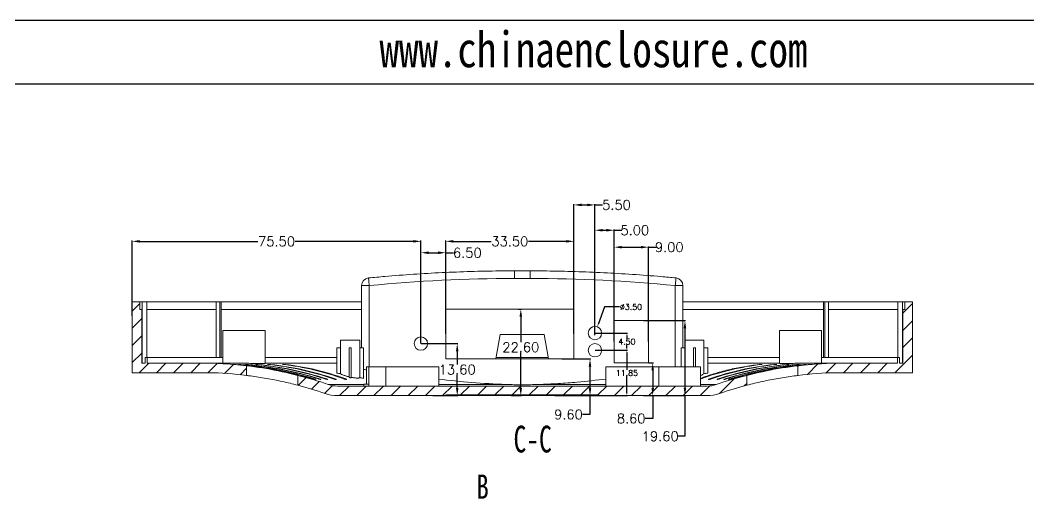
# Model space of a CAD drawing. Header units: inches. Extents: x -602 to 2189, y 557 to 1254.
# Drawn here: x -387 to -123.3, y 1128.9 to 1253.9 of the extents above; entities that cross this region are included whole.
import ezdxf

# ---------------------------------------------------------------- set-up
doc = ezdxf.new("R2010")
doc.units = ezdxf.units.IN
doc.layers.add('文字', color=81, linetype='Continuous')
doc.styles.add('SLDTEXTSTYLE0', font='TXT', dxfattribs={"width": 0.75})
doc.styles.add('SLDTEXTSTYLE3', font='TXT', dxfattribs={"width": 0.7})
doc.styles.get("Standard").update_dxf_attribs({"font": 'txt', "bigfont": 'gbcbig.shx'})
doc.styles.add('宋体', font='', dxfattribs={"width": 0.8, "height": 3.5})
doc.styles.get('宋体').set_extended_font_data('SimSun')
doc.dimstyles.new('2', dxfattribs={"dimtxt": 1.5, "dimasz": 0.6, "dimexe": 0.18, "dimexo": 0.0625, "dimgap": 0.09, "dimtad": 0, "dimtih": 1, "dimtoh": 1, "dimzin": 0, "dimdsep": 46, "dimtxsty": 'Standard', "dimcen": 0, "dimadec": 0, "dimazin": 2, "dimtfac": 1, "dimtofl": 0, "dimtmove": 0, "dimatfit": 3, "dimfxl": 1, "dimtolj": 1, "dimtzin": 0, "dimarcsym": 0})
doc.dimstyles.new('2.5', dxfattribs={"dimtxt": 2.5, "dimasz": 2, "dimexe": 0.18, "dimexo": 0.0625, "dimgap": 0.09, "dimtad": 0, "dimtih": 1, "dimtoh": 1, "dimzin": 0, "dimdsep": 46, "dimtxsty": 'Standard', "dimcen": 2, "dimadec": 0, "dimazin": 0, "dimtfac": 1, "dimtofl": 0, "dimtmove": 0, "dimatfit": 3, "dimfxl": 1, "dimtolj": 1, "dimtzin": 0, "dimarcsym": 0})

# ---------------------------------------------------------------- blocks, each defined once
blk = doc.blocks.new('*D208')
at = {"color": 0, "lineweight": -2}
for p, q in [((-222.63, 1164.42), (-221.42, 1164.42)), ((-221.6, 1162.42), (-221.6, 1157.83)), ((-223.96, 1155.83), (-221.42, 1155.83)), ((-221.6, 1155.83), (-221.6, 1149.84)), ((-221.6, 1149.84), (-223.6, 1149.84))]:
    blk.add_line(p, q, dxfattribs=at)
at = {"color": 0}
for points in [[(-221.93, 1162.42), (-221.26, 1162.42), (-221.6, 1164.42)], [(-221.93, 1157.83), (-221.26, 1157.83), (-221.6, 1155.83)]]:
    blk.add_solid(points, dxfattribs=at)
at = {"layer": 'Defpoints', "color": 0}
for p in [(-222.69, 1164.42), (-221.6, 1164.42), (-224.03, 1155.83)]:
    blk.add_point(p, dxfattribs=at)
at = {"color": 0, "insert": (-227.23, 1149.84), "char_height": 2.5, "attachment_point": 5}
blk.add_mtext('\\A1;8.60', dxfattribs=at)
blk = doc.blocks.new('*D209')
at = {"color": 0, "lineweight": -2}
for p, q in [((-223.96, 1175.42), (-212.98, 1175.42)), ((-213.16, 1173.42), (-213.16, 1157.83)), ((-223.96, 1155.83), (-212.98, 1155.83)), ((-213.16, 1155.83), (-213.16, 1145.2)), ((-213.16, 1145.2), (-215.16, 1145.2))]:
    blk.add_line(p, q, dxfattribs=at)
at = {"color": 0}
for points in [[(-213.5, 1173.42), (-212.83, 1173.42), (-213.16, 1175.42)], [(-213.5, 1157.83), (-212.83, 1157.83), (-213.16, 1155.83)]]:
    blk.add_solid(points, dxfattribs=at)
at = {"layer": 'Defpoints', "color": 0}
for p in [(-224.03, 1175.42), (-213.16, 1175.42), (-224.03, 1155.83)]:
    blk.add_point(p, dxfattribs=at)
at = {"color": 0, "insert": (-219.63, 1145.2), "char_height": 2.5, "attachment_point": 5}
blk.add_mtext('\\A1;19.60', dxfattribs=at)
blk = doc.blocks.new('*D210')
at = {"color": 0, "lineweight": -2}
for p, q in [((-236.63, 1167.67), (-228.16, 1167.67)), ((-228.34, 1167.07), (-228.34, 1162.59)), ((-228.34, 1156.43), (-228.34, 1160.91)), ((-238.06, 1155.83), (-228.16, 1155.83))]:
    blk.add_line(p, q, dxfattribs=at)
at = {"color": 0}
for points in [[(-228.44, 1167.07), (-228.24, 1167.07), (-228.34, 1167.67)], [(-228.44, 1156.43), (-228.24, 1156.43), (-228.34, 1155.83)]]:
    blk.add_solid(points, dxfattribs=at)
at = {"layer": 'Defpoints', "color": 0}
for p in [(-236.69, 1167.67), (-228.34, 1167.67), (-238.12, 1155.83)]:
    blk.add_point(p, dxfattribs=at)
at = {"color": 0, "insert": (-228.34, 1161.75), "char_height": 1.5, "attachment_point": 5}
blk.add_mtext('\\A1;11.85', dxfattribs=at)
blk = doc.blocks.new('*D211')
at = {"color": 0, "lineweight": -2}
for p, q in [((-236.63, 1172.17), (-228.16, 1172.17)), ((-228.34, 1171.57), (-228.34, 1170.76)), ((-228.34, 1168.27), (-228.34, 1169.08)), ((-236.63, 1167.67), (-228.16, 1167.67))]:
    blk.add_line(p, q, dxfattribs=at)
at = {"color": 0}
for points in [[(-228.44, 1171.57), (-228.24, 1171.57), (-228.34, 1172.17)], [(-228.44, 1168.27), (-228.24, 1168.27), (-228.34, 1167.67)]]:
    blk.add_solid(points, dxfattribs=at)
at = {"layer": 'Defpoints', "color": 0}
for p in [(-236.69, 1172.17), (-228.34, 1172.17), (-236.69, 1167.67)]:
    blk.add_point(p, dxfattribs=at)
at = {"color": 0, "insert": (-228.34, 1169.92), "char_height": 1.5, "attachment_point": 5}
blk.add_mtext('\\A1;4.50', dxfattribs=at)
blk = doc.blocks.new('*D212')
at = {"color": 0, "lineweight": -2}
for p, q in [((-234.16, 1178.99), (-235.87, 1174.38)), ((-230.24, 1178.99), (-234.16, 1178.99))]:
    blk.add_line(p, q, dxfattribs=at)
at = {"color": 0}
blk.add_solid([(-235.96, 1174.41), (-235.78, 1174.34), (-236.08, 1173.81)], dxfattribs=at)
at = {"layer": 'Defpoints', "color": 0}
for p in [(-236.08, 1173.81), (-237.3, 1170.53)]:
    blk.add_point(p, dxfattribs=at)
at = {"color": 0, "insert": (-227.28, 1178.99), "char_height": 1.5, "attachment_point": 5}
blk.add_mtext('\\A1;∅3.50', dxfattribs=at)
blk = doc.blocks.new('*D213')
at = {"color": 0, "lineweight": -2}
for p, q in [((-245.36, 1165.42), (-237.81, 1165.42)), ((-237.99, 1163.42), (-237.99, 1157.83)), ((-247.17, 1155.83), (-237.81, 1155.83)), ((-237.99, 1155.83), (-237.99, 1150.9)), ((-237.99, 1150.9), (-239.99, 1150.9))]:
    blk.add_line(p, q, dxfattribs=at)
at = {"color": 0}
for points in [[(-238.32, 1163.42), (-237.66, 1163.42), (-237.99, 1165.42)], [(-238.32, 1157.83), (-237.66, 1157.83), (-237.99, 1155.83)]]:
    blk.add_solid(points, dxfattribs=at)
at = {"layer": 'Defpoints', "color": 0}
for p in [(-245.42, 1165.42), (-247.23, 1155.83), (-237.99, 1155.83)]:
    blk.add_point(p, dxfattribs=at)
at = {"color": 0, "insert": (-243.62, 1150.9), "char_height": 2.5, "attachment_point": 5}
blk.add_mtext('\\A1;9.60', dxfattribs=at)
blk = doc.blocks.new('*D214')
at = {"color": 0, "lineweight": -2}
for p, q in [((-256.72, 1178.42), (-255.9, 1178.42)), ((-256.08, 1176.42), (-256.08, 1169.81)), ((-256.08, 1157.83), (-256.08, 1167.13)), ((-258.6, 1155.83), (-255.9, 1155.83))]:
    blk.add_line(p, q, dxfattribs=at)
at = {"color": 0}
for points in [[(-256.42, 1176.42), (-255.75, 1176.42), (-256.08, 1178.42)], [(-256.42, 1157.83), (-255.75, 1157.83), (-256.08, 1155.83)]]:
    blk.add_solid(points, dxfattribs=at)
at = {"layer": 'Defpoints', "color": 0}
for p in [(-256.78, 1178.42), (-258.66, 1155.83), (-256.08, 1155.83)]:
    blk.add_point(p, dxfattribs=at)
at = {"color": 0, "insert": (-256.08, 1168.47), "char_height": 2.5, "attachment_point": 5}
blk.add_mtext('\\A1;22.60', dxfattribs=at)
blk = doc.blocks.new('*D215')
at = {"color": 0, "lineweight": -2}
for p, q in [((-282.13, 1169.42), (-272.52, 1169.42)), ((-272.7, 1167.42), (-272.7, 1163.97)), ((-272.7, 1157.83), (-272.7, 1161.29)), ((-279.12, 1155.83), (-272.52, 1155.83))]:
    blk.add_line(p, q, dxfattribs=at)
at = {"color": 0}
for points in [[(-273.04, 1167.42), (-272.37, 1167.42), (-272.7, 1169.42)], [(-273.04, 1157.83), (-272.37, 1157.83), (-272.7, 1155.83)]]:
    blk.add_solid(points, dxfattribs=at)
at = {"layer": 'Defpoints', "color": 0}
for p in [(-282.19, 1169.42), (-279.18, 1155.83), (-272.7, 1155.83)]:
    blk.add_point(p, dxfattribs=at)
at = {"color": 0, "insert": (-272.7, 1162.63), "char_height": 2.5, "attachment_point": 5}
blk.add_mtext('\\A1;13.60', dxfattribs=at)
blk = doc.blocks.new('*D216')
at = {"color": 0, "lineweight": -2}
for p, q in [((-357.69, 1176.69), (-357.69, 1196.32)), ((-355.69, 1196.14), (-324.82, 1196.14)), ((-284.19, 1196.14), (-315.06, 1196.14)), ((-282.19, 1169.49), (-282.19, 1196.32))]:
    blk.add_line(p, q, dxfattribs=at)
at = {"color": 0}
for points in [[(-355.69, 1196.48), (-355.69, 1195.81), (-357.69, 1196.14)], [(-284.19, 1196.48), (-284.19, 1195.81), (-282.19, 1196.14)]]:
    blk.add_solid(points, dxfattribs=at)
at = {"layer": 'Defpoints', "color": 0}
for p in [(-282.19, 1196.14), (-357.69, 1176.63), (-282.19, 1169.42)]:
    blk.add_point(p, dxfattribs=at)
at = {"color": 0, "insert": (-319.94, 1196.14), "char_height": 2.5, "attachment_point": 5}
blk.add_mtext('\\A1;75.50', dxfattribs=at)
blk = doc.blocks.new('*D217')
at = {"color": 0, "lineweight": -2}
for p, q in [((-282.19, 1169.49), (-282.19, 1193.35)), ((-280.19, 1193.17), (-277.69, 1193.17)), ((-275.69, 1171.99), (-275.69, 1193.35)), ((-275.69, 1193.17), (-273.69, 1193.17))]:
    blk.add_line(p, q, dxfattribs=at)
at = {"color": 0}
for points in [[(-280.19, 1193.5), (-280.19, 1192.83), (-282.19, 1193.17)], [(-277.69, 1193.5), (-277.69, 1192.83), (-275.69, 1193.17)]]:
    blk.add_solid(points, dxfattribs=at)
at = {"layer": 'Defpoints', "color": 0}
for p in [(-275.69, 1193.17), (-275.69, 1171.92), (-282.19, 1169.42)]:
    blk.add_point(p, dxfattribs=at)
at = {"color": 0, "insert": (-270.06, 1193.17), "char_height": 2.5, "attachment_point": 5}
blk.add_mtext('\\A1;6.50', dxfattribs=at)
blk = doc.blocks.new('*D218')
at = {"color": 0, "lineweight": -2}
for p, q in [((-275.69, 1174.15), (-275.69, 1196.32)), ((-273.69, 1196.14), (-263.82, 1196.14)), ((-244.19, 1196.14), (-254.06, 1196.14)), ((-242.19, 1174.15), (-242.19, 1196.32))]:
    blk.add_line(p, q, dxfattribs=at)
at = {"color": 0}
for points in [[(-273.69, 1196.48), (-273.69, 1195.81), (-275.69, 1196.14)], [(-244.19, 1196.48), (-244.19, 1195.81), (-242.19, 1196.14)]]:
    blk.add_solid(points, dxfattribs=at)
at = {"layer": 'Defpoints', "color": 0}
for p in [(-242.19, 1196.14), (-275.69, 1174.09), (-242.19, 1174.09)]:
    blk.add_point(p, dxfattribs=at)
at = {"color": 0, "insert": (-258.94, 1196.14), "char_height": 2.5, "attachment_point": 5}
blk.add_mtext('\\A1;33.50', dxfattribs=at)
blk = doc.blocks.new('*D219')
at = {"color": 0, "lineweight": -2}
for p, q in [((-242.19, 1171.99), (-242.19, 1205.84)), ((-240.19, 1205.66), (-238.69, 1205.66)), ((-236.69, 1173.06), (-236.69, 1205.84)), ((-236.69, 1205.66), (-234.69, 1205.66))]:
    blk.add_line(p, q, dxfattribs=at)
at = {"color": 0}
for points in [[(-240.19, 1205.99), (-240.19, 1205.32), (-242.19, 1205.66)], [(-238.69, 1205.99), (-238.69, 1205.32), (-236.69, 1205.66)]]:
    blk.add_solid(points, dxfattribs=at)
at = {"layer": 'Defpoints', "color": 0}
for p in [(-236.69, 1205.66), (-242.19, 1171.92), (-236.69, 1173)]:
    blk.add_point(p, dxfattribs=at)
at = {"color": 0, "insert": (-231.06, 1205.66), "char_height": 2.5, "attachment_point": 5}
blk.add_mtext('\\A1;5.50', dxfattribs=at)
blk = doc.blocks.new('*D220')
at = {"color": 0, "lineweight": -2}
for p, q in [((-236.69, 1171.67), (-236.69, 1199.22)), ((-234.69, 1199.04), (-233.69, 1199.04)), ((-231.69, 1174.01), (-231.69, 1199.22)), ((-231.69, 1199.04), (-229.69, 1199.04))]:
    blk.add_line(p, q, dxfattribs=at)
at = {"color": 0}
for points in [[(-234.69, 1199.38), (-234.69, 1198.71), (-236.69, 1199.04)], [(-233.69, 1199.38), (-233.69, 1198.71), (-231.69, 1199.04)]]:
    blk.add_solid(points, dxfattribs=at)
at = {"layer": 'Defpoints', "color": 0}
for p in [(-231.69, 1199.04), (-231.69, 1173.95), (-236.69, 1171.61)]:
    blk.add_point(p, dxfattribs=at)
at = {"color": 0, "insert": (-226.27, 1199.04), "char_height": 2.5, "attachment_point": 5}
blk.add_mtext('\\A1;5.00', dxfattribs=at)
blk = doc.blocks.new('*D221')
at = {"color": 0, "lineweight": -2}
for p, q in [((-231.69, 1169.99), (-231.69, 1194.79)), ((-229.69, 1194.61), (-224.69, 1194.61)), ((-222.69, 1169.99), (-222.69, 1194.79)), ((-222.69, 1194.61), (-220.69, 1194.61))]:
    blk.add_line(p, q, dxfattribs=at)
at = {"color": 0}
for points in [[(-229.69, 1194.95), (-229.69, 1194.28), (-231.69, 1194.61)], [(-224.69, 1194.95), (-224.69, 1194.28), (-222.69, 1194.61)]]:
    blk.add_solid(points, dxfattribs=at)
at = {"layer": 'Defpoints', "color": 0}
for p in [(-222.69, 1194.61), (-231.69, 1169.92), (-222.69, 1169.92)]:
    blk.add_point(p, dxfattribs=at)
at = {"color": 0, "insert": (-217.27, 1194.61), "char_height": 2.5, "attachment_point": 5}
blk.add_mtext('\\A1;9.00', dxfattribs=at)

msp = doc.modelspace()

# ---------------------------------------------------------------- hatches: boundary and pattern name
at = {"linetype": 'Continuous', "lineweight": 0}
h = msp.add_hatch(dxfattribs=at)
h.set_pattern_fill('ANSI31', color=4, style=0)
edge = h.paths.add_edge_path(flags=0)
edge.add_line((-357.689, 1180.327), (-357.689, 1161.827))
edge.add_line((-357.689, 1161.827), (-337.689, 1161.827))
edge.add_arc((-339.94, 1061.493), 100.36, 83.02973, 88.71525, ccw=False)
edge.add_line((-327.761, 1161.111), (-327.761, 1163.629))
edge.add_arc((-339.94, 1061.493), 102.86, 83.19995, 88.73096)
edge.add_line((-337.662, 1164.327), (-353.787, 1164.327))
edge.add_line((-353.787, 1164.327), (-353.787, 1165.827))
edge.add_line((-353.787, 1165.827), (-354.287, 1165.827))
edge.add_line((-354.287, 1165.827), (-354.287, 1164.327))
edge.add_line((-354.287, 1164.327), (-355.189, 1164.327))
edge.add_line((-355.189, 1164.327), (-355.189, 1178.327))
edge.add_line((-355.189, 1178.327), (-355.689, 1178.327))
edge.add_line((-355.689, 1178.327), (-355.689, 1180.327))
edge.add_line((-355.689, 1180.327), (-357.689, 1180.327))
h = msp.add_hatch(dxfattribs=at)
h.set_pattern_fill('ANSI31', color=4, style=0)
edge = h.paths.add_edge_path(flags=0)
edge.add_line((-173.689, 1161.827), (-153.689, 1161.827))
edge.add_line((-153.689, 1161.827), (-153.689, 1180.327))
edge.add_line((-153.689, 1180.327), (-155.689, 1180.327))
edge.add_line((-155.689, 1180.327), (-155.689, 1178.327))
edge.add_line((-155.689, 1178.327), (-156.189, 1178.327))
edge.add_line((-156.189, 1178.327), (-156.189, 1164.327))
edge.add_line((-156.189, 1164.327), (-157.092, 1164.327))
edge.add_line((-157.092, 1164.327), (-157.092, 1165.827))
edge.add_line((-157.092, 1165.827), (-157.592, 1165.827))
edge.add_line((-157.592, 1165.827), (-157.592, 1164.327))
edge.add_line((-157.592, 1164.327), (-173.717, 1164.327))
edge.add_arc((-171.439, 1061.493), 102.86, 91.26904, 96.80005)
edge.add_line((-183.618, 1163.629), (-183.618, 1161.111))
edge.add_arc((-171.439, 1061.493), 100.36, 91.28475, 96.97027, ccw=False)
h = msp.add_hatch(dxfattribs=at)
h.set_pattern_fill('ANSI31', color=4, style=0)
edge = h.paths.add_edge_path(flags=0)
edge.add_arc((-303.973, 1165.827), 10, 250.97979, 270)
edge.add_line((-303.973, 1155.827), (-275.689, 1155.827))
edge.add_line((-275.689, 1155.827), (-275.689, 1156.027))
edge.add_line((-275.689, 1156.027), (-235.689, 1156.027))
edge.add_line((-235.689, 1156.027), (-235.689, 1155.827))
edge.add_line((-235.689, 1155.827), (-207.406, 1155.827))
edge.add_arc((-207.406, 1165.827), 10, 270, 289.02021)
edge.add_arc((-171.439, 1061.493), 100.36, 104.75521, 109.02021, ccw=False)
edge.add_line((-197, 1158.543), (-197, 1161.126))
edge.add_arc((-171.439, 1061.493), 102.86, 104.38875, 109.02021)
edge.add_arc((-207.406, 1165.827), 7.5, 270, 289.02021, ccw=False)
edge.add_line((-207.406, 1158.327), (-303.973, 1158.327))
edge.add_arc((-303.973, 1165.827), 7.5, 250.97979, 270, ccw=False)
edge.add_arc((-339.94, 1061.493), 102.86, 70.97979, 75.61125)
edge.add_line((-314.379, 1161.126), (-314.379, 1158.543))
edge.add_arc((-339.94, 1061.493), 100.36, 70.97979, 75.24479, ccw=False)

# ---------------------------------------------------------------- linework, layer by layer
for p, q in [((-602.493, 1253.93), (382.882, 1253.93)), ((-569.315, 1237.341), (366.293, 1237.341))]:
    msp.add_line(p, q)
at = {"color": 7, "linetype": 'Continuous', "lineweight": 15}
for p, q in [((-253.64, 1188.423), (-257.739, 1188.423)), ((-297.689, 1168.327), (-297.689, 1184.582)), ((-297.689, 1184.582), (-295.689, 1184.582)), ((-253.64, 1186.423), (-257.739, 1186.423)), ((-215.689, 1184.582), (-213.689, 1184.582)), ((-213.689, 1184.582), (-213.689, 1168.327)), ((-357.689, 1180.327), (-355.689, 1180.327)), ((-357.689, 1180.327), (-357.689, 1161.827)), ((-355.689, 1178.327), (-355.689, 1180.327)), ((-355.081, 1180.327), (-355.689, 1180.327)), ((-355.081, 1178.327), (-355.081, 1180.327)), ((-353.878, 1180.327), (-355.081, 1180.327)), ((-353.878, 1180.327), (-353.878, 1165.827)), ((-353.853, 1180.327), (-353.878, 1180.327)), ((-335.753, 1180.327), (-353.853, 1180.327)), ((-353.853, 1180.327), (-353.853, 1165.827)), ((-335.753, 1178.327), (-335.753, 1180.327)), ((-334.752, 1180.327), (-335.753, 1180.327)), ((-334.752, 1180.327), (-334.752, 1165.827)), ((-334.454, 1180.327), (-334.752, 1180.327)), ((-297.689, 1180.327), (-334.454, 1180.327)), ((-334.454, 1180.327), (-334.454, 1165.827)), ((-176.925, 1180.327), (-213.689, 1180.327)), ((-176.925, 1180.327), (-176.925, 1165.827)), ((-176.925, 1180.327), (-176.627, 1180.327)), ((-176.627, 1180.327), (-176.627, 1165.827)), ((-176.627, 1180.327), (-175.626, 1180.327)), ((-157.526, 1180.327), (-175.626, 1180.327)), ((-175.626, 1178.327), (-175.626, 1180.327)), ((-157.526, 1180.327), (-157.526, 1165.827)), ((-157.526, 1180.327), (-157.501, 1180.327)), ((-157.501, 1180.327), (-157.501, 1165.827)), ((-157.501, 1180.327), (-156.298, 1180.327)), ((-155.689, 1180.327), (-156.298, 1180.327)), ((-156.298, 1178.327), (-156.298, 1180.327)), ((-155.689, 1180.327), (-155.689, 1178.327)), ((-155.689, 1180.327), (-153.689, 1180.327)), ((-153.689, 1161.827), (-153.689, 1180.327)), ((-355.689, 1178.327), (-355.189, 1178.327)), ((-355.189, 1178.327), (-355.189, 1164.327)), ((-355.081, 1178.327), (-355.189, 1178.327)), ((-355.081, 1178.327), (-355.081, 1164.327)), ((-335.753, 1178.327), (-353.853, 1178.327)), ((-335.753, 1178.327), (-335.753, 1165.827)), ((-297.689, 1178.327), (-334.454, 1178.327)), ((-242.189, 1178.423), (-275.689, 1178.423)), ((-275.689, 1178.423), (-275.689, 1165.423)), ((-242.189, 1165.423), (-242.189, 1178.423)), ((-176.925, 1178.327), (-213.689, 1178.327)), ((-175.626, 1178.327), (-175.626, 1165.827)), ((-157.526, 1178.327), (-175.626, 1178.327)), ((-156.298, 1178.327), (-156.298, 1164.327)), ((-156.189, 1178.327), (-156.298, 1178.327)), ((-156.189, 1164.327), (-156.189, 1178.327)), ((-156.189, 1178.327), (-155.689, 1178.327)), ((-222.689, 1175.423), (-231.689, 1175.423)), ((-231.689, 1175.423), (-231.689, 1164.423)), ((-222.689, 1164.423), (-222.689, 1175.423)), ((-333.936, 1172.827), (-333.936, 1164.327)), ((-333.936, 1172.827), (-322.936, 1172.827)), ((-322.936, 1164.233), (-322.936, 1172.827)), ((-262.569, 1165.423), (-261.439, 1171.827)), ((-261.439, 1171.827), (-249.939, 1171.827)), ((-249.939, 1171.827), (-248.81, 1165.423)), ((-188.443, 1172.827), (-188.443, 1164.233)), ((-188.443, 1172.827), (-177.443, 1172.827)), ((-177.443, 1164.327), (-177.443, 1172.827)), ((-303.177, 1168.327), (-304.189, 1168.327)), ((-304.189, 1168.327), (-304.189, 1161.726)), ((-303.189, 1170.327), (-303.189, 1168.327)), ((-298.189, 1170.327), (-303.189, 1170.327)), ((-303.177, 1168.327), (-303.177, 1161.538)), ((-300.439, 1168.327), (-300.939, 1168.327)), ((-300.939, 1168.327), (-300.939, 1160.567)), ((-300.439, 1168.327), (-300.439, 1160.454)), ((-298.202, 1168.327), (-298.202, 1160.545)), ((-297.189, 1168.327), (-298.202, 1168.327)), ((-298.189, 1168.327), (-298.189, 1170.327)), ((-297.189, 1168.327), (-297.189, 1160.33)), ((-214.189, 1168.327), (-214.189, 1163.327)), ((-214.189, 1168.327), (-213.177, 1168.327)), ((-213.189, 1170.327), (-213.189, 1168.327)), ((-213.189, 1170.327), (-208.189, 1170.327)), ((-213.177, 1168.327), (-213.177, 1163.327)), ((-210.939, 1168.327), (-210.939, 1163.327)), ((-210.939, 1168.327), (-210.439, 1168.327)), ((-210.439, 1168.327), (-210.439, 1163.327)), ((-208.202, 1168.327), (-208.202, 1161.538)), ((-208.202, 1168.327), (-207.189, 1168.327)), ((-208.189, 1168.327), (-208.189, 1170.327)), ((-207.189, 1168.327), (-207.189, 1161.726)), ((-354.287, 1165.827), (-354.287, 1164.327)), ((-354.287, 1165.827), (-353.787, 1165.827)), ((-353.787, 1165.827), (-353.787, 1164.327)), ((-333.936, 1165.827), (-353.787, 1165.827)), ((-304.189, 1165.827), (-322.936, 1165.827)), ((-248.882, 1165.827), (-262.497, 1165.827)), ((-188.443, 1165.827), (-207.189, 1165.827)), ((-157.592, 1165.827), (-177.443, 1165.827)), ((-157.592, 1164.327), (-157.592, 1165.827)), ((-157.592, 1165.827), (-157.092, 1165.827)), ((-157.092, 1164.327), (-157.092, 1165.827)), ((-355.189, 1164.327), (-354.287, 1164.327)), ((-353.787, 1164.327), (-337.662, 1164.327)), ((-337.662, 1164.327), (-329.069, 1164.327)), ((-327.761, 1161.111), (-327.761, 1163.629)), ((-322.936, 1164.327), (-304.189, 1164.327)), ((-296.393, 1163.327), (-296.393, 1158.827)), ((-296.393, 1163.327), (-295.834, 1163.327)), ((-295.834, 1163.327), (-291.395, 1163.327)), ((-295.834, 1163.327), (-295.834, 1158.327)), ((-291.395, 1163.327), (-277.519, 1163.327)), ((-291.395, 1163.327), (-291.395, 1158.327)), ((-277.519, 1163.327), (-277.519, 1158.327)), ((-275.689, 1165.423), (-242.189, 1165.423)), ((-233.86, 1163.327), (-219.984, 1163.327)), ((-233.86, 1163.327), (-233.86, 1158.327)), ((-231.689, 1164.423), (-222.689, 1164.423)), ((-219.984, 1163.327), (-209.134, 1163.327)), ((-219.984, 1163.327), (-219.984, 1158.327)), ((-209.134, 1163.327), (-209.134, 1158.327)), ((-207.189, 1164.327), (-188.443, 1164.327)), ((-183.618, 1161.111), (-183.618, 1163.629)), ((-182.31, 1164.327), (-173.717, 1164.327)), ((-173.717, 1164.327), (-157.592, 1164.327)), ((-157.092, 1164.327), (-156.189, 1164.327)), ((-357.689, 1161.827), (-337.689, 1161.827)), ((-314.379, 1161.126), (-314.379, 1158.543)), ((-197, 1161.126), (-197, 1158.543)), ((-173.689, 1161.827), (-153.689, 1161.827)), ((-303.973, 1158.327), (-207.406, 1158.327)), ((-297.099, 1158.827), (-297.099, 1158.327)), ((-297.099, 1158.827), (-295.834, 1158.827)), ((-303.973, 1155.827), (-275.689, 1155.827)), ((-275.689, 1156.027), (-235.689, 1156.027)), ((-275.689, 1155.827), (-275.689, 1156.027)), ((-272.689, 1155.827), (-275.689, 1155.827)), ((-272.689, 1156.027), (-272.689, 1155.827)), ((-272.689, 1155.827), (-238.689, 1155.827)), ((-238.689, 1155.827), (-238.689, 1156.027)), ((-235.689, 1155.827), (-238.689, 1155.827)), ((-235.689, 1156.027), (-235.689, 1155.827)), ((-235.689, 1155.827), (-207.406, 1155.827))]:
    msp.add_line(p, q, dxfattribs=at)
at = {"color": 8, "linetype": 'Continuous', "lineweight": 15}
for p, q in [((-257.739, 1186.423), (-257.739, 1188.423)), ((-253.64, 1186.423), (-253.64, 1188.423)), ((-295.689, 1184.582), (-295.689, 1163.327)), ((-215.689, 1163.327), (-215.689, 1184.582)), ((-317.602, 1163.96), (-317.602, 1163.878)), ((-193.777, 1163.96), (-193.777, 1163.878)), ((-309.993, 1160.199), (-309.993, 1160.148)), ((-308.701, 1160.199), (-308.701, 1160.123)), ((-306.899, 1160.199), (-306.899, 1160.102)), ((-297.099, 1158.737), (-306.418, 1158.737)), ((-304.605, 1160.199), (-304.605, 1160.085)), ((-301.842, 1160.199), (-301.842, 1160.073)), ((-259.99, 1158.737), (-277.519, 1158.737)), ((-233.86, 1158.737), (-251.389, 1158.737)), ((-204.961, 1158.737), (-209.134, 1158.737)), ((-206.774, 1160.199), (-206.774, 1160.085)), ((-204.48, 1160.199), (-204.48, 1160.102)), ((-202.678, 1160.199), (-202.678, 1160.123)), ((-201.386, 1160.199), (-201.386, 1160.148))]:
    msp.add_line(p, q, dxfattribs=at)
at = {"color": 8, "linetype": 'Continuous', "lineweight": 15, "flags": 128}
for points in [[(-295.883, 1186.573), (-295.883, 1186.571), (-295.876, 1186.504), (-295.861, 1186.347), (-295.838, 1186.106), (-295.807, 1185.793), (-295.771, 1185.423), (-295.731, 1185.013), (-295.689, 1184.582)], [(-215.689, 1184.582), (-215.648, 1185.013), (-215.608, 1185.423), (-215.572, 1185.793), (-215.541, 1186.106), (-215.518, 1186.347), (-215.502, 1186.504), (-215.496, 1186.571), (-215.496, 1186.573)]]:
    msp.add_lwpolyline(points, dxfattribs=at)
at = {"color": 7, "linetype": 'Continuous', "lineweight": 15}
for centre in [(-236.689, 1172.173), (-282.189, 1169.423), (-236.689, 1167.673)]:
    msp.add_circle(centre, 1.75, dxfattribs=at)
for centre, radius, start, end in [((-295.689, 1184.582), 2, 95.55549, 180), ((-215.689, 1184.582), 2, 0, 84.44451), ((-339.94, 1061.493), 102.86, 83.19995, 88.73096), ((-171.439, 1061.493), 102.86, 91.26904, 96.80005), ((-339.94, 1061.493), 100.36, 83.02973, 88.71525), ((-339.94, 1061.493), 102.86, 70.97979, 75.61125), ((-171.439, 1061.493), 102.86, 104.38875, 109.02021), ((-171.439, 1061.493), 100.36, 91.28475, 96.97027), ((-339.94, 1061.493), 100.36, 70.97979, 75.24479), ((-303.973, 1165.827), 7.5, 250.97979, 270), ((-207.406, 1165.827), 7.5, 270, 289.02021), ((-171.439, 1061.493), 100.36, 104.75521, 109.02021), ((-303.973, 1165.827), 10, 250.97979, 270), ((-207.406, 1165.827), 10, 270, 289.02021)]:
    msp.add_arc(centre, radius, start, end, dxfattribs=at)
for centre, major_axis, start_param, end_param in [((-257.739, 782.284), (0, -404.14), 3.1415927, 3.2370901), ((-253.64, 782.284), (0, 404.14), 6.1876878, 6.2831853)]:
    msp.add_ellipse(centre, major_axis=major_axis, ratio=0.9848078, start_param=start_param, end_param=end_param, dxfattribs=at)
for points, knots in [([(-257.739, 1188.423), (-259.057, 1188.419), (-262.872, 1188.408), (-269.185, 1188.28), (-276.672, 1187.993), (-284.153, 1187.559), (-290.557, 1187.073), (-294.463, 1186.706), (-295.883, 1186.573)], [0, 0, 0, 0, 0.10348238, 0.29960883, 0.49574074, 0.69187909, 0.88802701, 1, 1, 1, 1]), ([(-215.496, 1186.573), (-216.808, 1186.696), (-220.607, 1187.054), (-226.903, 1187.538), (-234.384, 1187.977), (-241.872, 1188.27), (-248.291, 1188.406), (-252.214, 1188.419), (-253.64, 1188.423)], [0, 0, 0, 0, 0.1035027, 0.2996568, 0.4958011, 0.6919366, 0.8880666, 1, 1, 1, 1]), ([(-331.483, 1164.005), (-331.484, 1164.005), (-331.492, 1164.006), (-331.455, 1164.002), (-331.371, 1163.995), (-331.238, 1163.984), (-331.114, 1163.973), (-331.041, 1163.967), (-331.023, 1163.966)], [0, 0, 0, 0, 0.0293063, 0.253693, 0.4781436, 0.7030848, 0.9287641, 1, 1, 1, 1]), ([(-330.948, 1163.96), (-331.062, 1163.97), (-331.175, 1163.979), (-331.362, 1163.995), (-331.432, 1164.001), (-331.464, 1164.003)], [0, 0, 0, 0, 0.5, 0.5, 1, 1, 1, 1]), ([(-330.465, 1163.96), (-330.595, 1163.971), (-330.731, 1163.983), (-330.945, 1163.999), (-331.021, 1164.004), (-331.066, 1164.006), (-331.036, 1164.002), (-330.884, 1163.988), (-330.767, 1163.977), (-330.637, 1163.966)], [0, 0, 0, 0, 0.25, 0.25, 0.5, 0.5, 0.75, 0.75, 1, 1, 1, 1]), ([(-329.89, 1164.004), (-329.891, 1164.003), (-329.894, 1164.002), (-329.837, 1163.995), (-329.731, 1163.984), (-329.618, 1163.973), (-329.548, 1163.967), (-329.531, 1163.966)], [0, 0, 0, 0, 0.1415184, 0.3997, 0.6584449, 0.9180401, 1, 1, 1, 1]), ([(-329.263, 1163.96), (-329.4, 1163.972), (-329.55, 1163.984), (-329.786, 1164.001), (-329.87, 1164.006), (-329.891, 1164.005)], [0, 0, 0, 0, 0.5, 0.5, 1, 1, 1, 1]), ([(-329.531, 1163.966), (-326.26, 1163.671), (-323.019, 1163.21), (-316.595, 1161.963), (-313.413, 1161.176), (-310.261, 1160.225)], [0, 0, 0, 0, 0.5, 0.5, 1, 1, 1, 1]), ([(-309.993, 1160.199), (-313.145, 1161.155), (-316.327, 1161.946), (-322.751, 1163.199), (-325.992, 1163.663), (-329.263, 1163.96)], [0, 0, 0, 0, 0.5, 0.5, 1, 1, 1, 1]), ([(-329.069, 1164.327), (-328.764, 1164.321), (-328.146, 1164.306), (-327.227, 1164.28), (-326.335, 1164.252), (-325.51, 1164.227), (-324.761, 1164.207), (-324.123, 1164.194), (-323.602, 1164.19), (-323.225, 1164.196), (-322.981, 1164.21), (-322.951, 1164.225), (-322.936, 1164.233)], [0, 0, 0, 0, 0.09864315, 0.20014812, 0.29879001, 0.40029151, 0.49894617, 0.6004691, 0.69898418, 0.80036146, 0.89878424, 1, 1, 1, 1]), ([(-328.029, 1164.003), (-328.031, 1164.002), (-328.039, 1164.001), (-327.997, 1163.995), (-327.905, 1163.984), (-327.799, 1163.973), (-327.731, 1163.967), (-327.715, 1163.966)], [0, 0, 0, 0, 0.0713351, 0.3506231, 0.6305171, 0.9113404, 1, 1, 1, 1]), ([(-327.354, 1163.96), (-327.487, 1163.972), (-327.639, 1163.984), (-327.888, 1164.001), (-327.984, 1164.006), (-328.019, 1164.005)], [0, 0, 0, 0, 0.5, 0.5, 1, 1, 1, 1]), ([(-327.715, 1163.966), (-324.549, 1163.671), (-321.411, 1163.21), (-315.194, 1161.963), (-312.113, 1161.176), (-309.061, 1160.225)], [0, 0, 0, 0, 0.5, 0.5, 1, 1, 1, 1]), ([(-310.763, 1160.199), (-312.368, 1160.651), (-315.578, 1161.555), (-320.485, 1162.596), (-324.532, 1163.304), (-326.957, 1163.564), (-327.71, 1163.645)], [0, 0, 0, 0, 0.2886388, 0.5772771, 0.8687354, 1, 1, 1, 1]), ([(-308.701, 1160.199), (-311.752, 1161.155), (-314.832, 1161.946), (-321.05, 1163.199), (-324.188, 1163.663), (-327.354, 1163.96)], [0, 0, 0, 0, 0.5, 0.5, 1, 1, 1, 1]), ([(-324.757, 1163.96), (-324.875, 1163.971), (-325.014, 1163.983), (-325.262, 1163.999), (-325.369, 1164.004), (-325.487, 1164.006), (-325.498, 1164.002), (-325.416, 1163.988), (-325.325, 1163.977), (-325.207, 1163.966)], [0, 0, 0, 0, 0.25, 0.25, 0.5, 0.5, 0.75, 0.75, 1, 1, 1, 1]), ([(-325.207, 1163.966), (-322.176, 1163.671), (-319.172, 1163.21), (-313.22, 1161.963), (-310.271, 1161.176), (-307.349, 1160.225)], [0, 0, 0, 0, 0.5, 0.5, 1, 1, 1, 1]), ([(-306.899, 1160.199), (-309.82, 1161.155), (-312.769, 1161.946), (-318.721, 1163.199), (-321.725, 1163.663), (-324.757, 1163.96)], [0, 0, 0, 0, 0.5, 0.5, 1, 1, 1, 1]), ([(-321.496, 1163.96), (-321.639, 1163.975), (-321.825, 1163.989), (-322.133, 1164.006), (-322.242, 1164.007), (-322.26, 1164.002)], [0, 0, 0, 0, 0.5, 0.5, 1, 1, 1, 1]), ([(-322.257, 1164), (-322.257, 1163.998), (-322.257, 1163.994), (-322.193, 1163.984), (-322.107, 1163.973), (-322.046, 1163.967), (-322.031, 1163.966)], [0, 0, 0, 0, 0.2245751, 0.5587751, 0.8940817, 1, 1, 1, 1]), ([(-322.031, 1163.966), (-319.164, 1163.671), (-316.323, 1163.21), (-310.693, 1161.963), (-307.904, 1161.176), (-305.141, 1160.225)], [0, 0, 0, 0, 0.5, 0.5, 1, 1, 1, 1]), ([(-304.605, 1160.199), (-307.368, 1161.155), (-310.157, 1161.946), (-315.787, 1163.199), (-318.628, 1163.663), (-321.496, 1163.96)], [0, 0, 0, 0, 0.5, 0.5, 1, 1, 1, 1]), ([(-318.403, 1163.997), (-318.405, 1163.997), (-318.411, 1163.993), (-318.363, 1163.984), (-318.288, 1163.973), (-318.231, 1163.967), (-318.217, 1163.966)], [0, 0, 0, 0, 0.1405525, 0.5109502, 0.8825838, 1, 1, 1, 1]), ([(-317.602, 1163.96), (-317.736, 1163.975), (-317.92, 1163.989), (-318.24, 1164.006), (-318.364, 1164.007), (-318.399, 1164.002)], [0, 0, 0, 0, 0.5, 0.5, 1, 1, 1, 1]), ([(-318.217, 1163.966), (-315.542, 1163.671), (-312.892, 1163.21), (-307.638, 1161.963), (-305.036, 1161.176), (-302.457, 1160.225)], [0, 0, 0, 0, 0.5, 0.5, 1, 1, 1, 1]), ([(-301.842, 1160.199), (-304.419, 1161.155), (-307.022, 1161.946), (-312.275, 1163.199), (-314.926, 1163.663), (-317.602, 1163.96)], [0, 0, 0, 0, 0.5, 0.5, 1, 1, 1, 1]), ([(-209.134, 1160.335), (-207.984, 1160.739), (-205.55, 1161.593), (-201.761, 1162.601), (-197.792, 1163.441), (-195.115, 1163.787), (-193.777, 1163.96)], [0, 0, 0, 0, 0.2287477, 0.4841683, 0.7420843, 1, 1, 1, 1]), ([(-193.162, 1163.966), (-195.837, 1163.671), (-198.487, 1163.21), (-203.741, 1161.963), (-206.343, 1161.176), (-208.922, 1160.225)], [0, 0, 0, 0, 0.5, 0.5, 1, 1, 1, 1]), ([(-206.774, 1160.199), (-204.011, 1161.155), (-201.222, 1161.946), (-195.592, 1163.199), (-192.751, 1163.663), (-189.883, 1163.96)], [0, 0, 0, 0, 0.5, 0.5, 1, 1, 1, 1]), ([(-189.348, 1163.966), (-192.215, 1163.671), (-195.056, 1163.21), (-200.686, 1161.963), (-203.475, 1161.176), (-206.238, 1160.225)], [0, 0, 0, 0, 0.5, 0.5, 1, 1, 1, 1]), ([(-204.48, 1160.199), (-201.559, 1161.155), (-198.61, 1161.946), (-192.657, 1163.199), (-189.654, 1163.663), (-186.622, 1163.96)], [0, 0, 0, 0, 0.5, 0.5, 1, 1, 1, 1]), ([(-186.172, 1163.966), (-189.203, 1163.671), (-192.206, 1163.21), (-198.159, 1161.963), (-201.108, 1161.176), (-204.03, 1160.225)], [0, 0, 0, 0, 0.5, 0.5, 1, 1, 1, 1]), ([(-202.678, 1160.199), (-199.627, 1161.155), (-196.547, 1161.946), (-190.329, 1163.199), (-187.191, 1163.663), (-184.025, 1163.96)], [0, 0, 0, 0, 0.5, 0.5, 1, 1, 1, 1]), ([(-183.664, 1163.966), (-186.83, 1163.671), (-189.967, 1163.21), (-196.185, 1161.963), (-199.266, 1161.176), (-202.317, 1160.225)], [0, 0, 0, 0, 0.5, 0.5, 1, 1, 1, 1]), ([(-201.386, 1160.199), (-198.234, 1161.155), (-195.052, 1161.946), (-188.628, 1163.199), (-185.387, 1163.663), (-182.116, 1163.96)], [0, 0, 0, 0, 0.5, 0.5, 1, 1, 1, 1]), ([(-181.848, 1163.966), (-185.119, 1163.671), (-188.36, 1163.21), (-194.783, 1161.963), (-197.966, 1161.176), (-201.118, 1160.225)], [0, 0, 0, 0, 0.5, 0.5, 1, 1, 1, 1]), ([(-200.616, 1160.199), (-199.011, 1160.651), (-195.801, 1161.555), (-190.894, 1162.596), (-186.847, 1163.304), (-184.422, 1163.564), (-183.669, 1163.645)], [0, 0, 0, 0, 0.2886388, 0.5772771, 0.8687354, 1, 1, 1, 1]), ([(-193.777, 1163.96), (-193.643, 1163.975), (-193.459, 1163.989), (-193.138, 1164.006), (-193.015, 1164.007), (-192.98, 1164.002)], [0, 0, 0, 0, 0.5, 0.5, 1, 1, 1, 1]), ([(-192.976, 1163.997), (-192.974, 1163.997), (-192.968, 1163.993), (-193.016, 1163.984), (-193.091, 1163.973), (-193.148, 1163.967), (-193.162, 1163.966)], [0, 0, 0, 0, 0.1405525, 0.5109502, 0.8825838, 1, 1, 1, 1]), ([(-189.883, 1163.96), (-189.74, 1163.975), (-189.553, 1163.989), (-189.246, 1164.006), (-189.137, 1164.007), (-189.119, 1164.002)], [0, 0, 0, 0, 0.5, 0.5, 1, 1, 1, 1]), ([(-189.122, 1164), (-189.122, 1163.998), (-189.122, 1163.994), (-189.186, 1163.984), (-189.272, 1163.973), (-189.333, 1163.967), (-189.348, 1163.966)], [0, 0, 0, 0, 0.2245751, 0.5587751, 0.8940817, 1, 1, 1, 1]), ([(-188.43, 1164.233), (-188.434, 1164.231), (-188.457, 1164.221), (-188.347, 1164.207), (-188.094, 1164.194), (-187.679, 1164.19), (-187.138, 1164.196), (-186.472, 1164.21), (-185.713, 1164.232), (-184.868, 1164.258), (-183.737, 1164.293), (-182.866, 1164.314), (-182.31, 1164.327)], [0, 0, 0, 0, 0.0212768, 0.11997942, 0.2215525, 0.32011578, 0.42154319, 0.52001401, 0.62133509, 0.71991347, 0.82134274, 1, 1, 1, 1]), ([(-186.622, 1163.96), (-186.504, 1163.971), (-186.365, 1163.983), (-186.117, 1163.999), (-186.01, 1164.004), (-185.892, 1164.006), (-185.881, 1164.002), (-185.963, 1163.988), (-186.054, 1163.977), (-186.172, 1163.966)], [0, 0, 0, 0, 0.25, 0.25, 0.5, 0.5, 0.75, 0.75, 1, 1, 1, 1]), ([(-184.025, 1163.96), (-183.892, 1163.972), (-183.74, 1163.984), (-183.491, 1164.001), (-183.395, 1164.006), (-183.36, 1164.005)], [0, 0, 0, 0, 0.5, 0.5, 1, 1, 1, 1]), ([(-183.35, 1164.003), (-183.348, 1164.002), (-183.34, 1164.001), (-183.382, 1163.995), (-183.474, 1163.984), (-183.58, 1163.973), (-183.648, 1163.967), (-183.664, 1163.966)], [0, 0, 0, 0, 0.0713351, 0.3506231, 0.6305171, 0.9113404, 1, 1, 1, 1]), ([(-182.116, 1163.96), (-181.979, 1163.972), (-181.829, 1163.984), (-181.593, 1164.001), (-181.509, 1164.006), (-181.488, 1164.005)], [0, 0, 0, 0, 0.5, 0.5, 1, 1, 1, 1]), ([(-181.489, 1164.004), (-181.488, 1164.003), (-181.485, 1164.002), (-181.542, 1163.995), (-181.648, 1163.984), (-181.761, 1163.973), (-181.831, 1163.967), (-181.848, 1163.966)], [0, 0, 0, 0, 0.1415184, 0.3997, 0.6584449, 0.9180401, 1, 1, 1, 1]), ([(-180.914, 1163.96), (-180.784, 1163.971), (-180.648, 1163.983), (-180.434, 1163.999), (-180.358, 1164.004), (-180.313, 1164.006), (-180.343, 1164.002), (-180.495, 1163.988), (-180.612, 1163.977), (-180.742, 1163.966)], [0, 0, 0, 0, 0.25, 0.25, 0.5, 0.5, 0.75, 0.75, 1, 1, 1, 1]), ([(-180.431, 1163.96), (-180.317, 1163.97), (-180.204, 1163.979), (-180.017, 1163.995), (-179.947, 1164.001), (-179.915, 1164.003)], [0, 0, 0, 0, 0.5, 0.5, 1, 1, 1, 1]), ([(-179.896, 1164.005), (-179.895, 1164.005), (-179.887, 1164.006), (-179.924, 1164.002), (-180.008, 1163.995), (-180.141, 1163.984), (-180.265, 1163.973), (-180.338, 1163.967), (-180.356, 1163.966)], [0, 0, 0, 0, 0.0293063, 0.253693, 0.4781436, 0.7030848, 0.9287641, 1, 1, 1, 1]), ([(-314.379, 1158.543), (-315.736, 1158.884), (-318.449, 1159.565), (-322.58, 1160.359), (-325.702, 1160.874), (-327.455, 1161.063), (-327.808, 1161.101)], [0, 0, 0, 0, 0.3066679, 0.6133356, 0.9221619, 1, 1, 1, 1]), ([(-304.189, 1161.726), (-304.011, 1161.694), (-303.828, 1161.66), (-303.502, 1161.599), (-303.34, 1161.569), (-303.177, 1161.538)], [0, 0, 0, 0, 0.5, 0.5, 1, 1, 1, 1]), ([(-303.177, 1161.538), (-303.163, 1161.515), (-303.135, 1161.488), (-303.057, 1161.432), (-303.007, 1161.402), (-302.883, 1161.339), (-302.81, 1161.306), (-302.645, 1161.238), (-302.553, 1161.203), (-302.352, 1161.131), (-302.241, 1161.094), (-302.008, 1161.02), (-301.886, 1160.984), (-301.63, 1160.911), (-301.495, 1160.874), (-301.221, 1160.803), (-301.081, 1160.769), (-300.939, 1160.736)], [0, 0, 0, 0, 0.125, 0.125, 0.25, 0.25, 0.375, 0.375, 0.5, 0.5, 0.625, 0.625, 0.75, 0.75, 0.875, 0.875, 1, 1, 1, 1]), ([(-300.439, 1160.628), (-300.3, 1160.6), (-300.162, 1160.574), (-299.889, 1160.527), (-299.753, 1160.506), (-299.496, 1160.471), (-299.373, 1160.456), (-299.138, 1160.434), (-299.026, 1160.426), (-298.823, 1160.418), (-298.731, 1160.418), (-298.565, 1160.425), (-298.492, 1160.432), (-298.369, 1160.453), (-298.319, 1160.467), (-298.243, 1160.502), (-298.216, 1160.522), (-298.202, 1160.545)], [0, 0, 0, 0, 0.125, 0.125, 0.25, 0.25, 0.375, 0.375, 0.5, 0.5, 0.625, 0.625, 0.75, 0.75, 0.875, 0.875, 1, 1, 1, 1]), ([(-298.202, 1160.545), (-298.157, 1160.536), (-298.112, 1160.526), (-298.022, 1160.507), (-297.981, 1160.499), (-297.856, 1160.472), (-297.606, 1160.419), (-297.356, 1160.366), (-297.189, 1160.33)], [0, 0, 0, 0, 0.125, 0.125, 0.25, 0.25, 0.5, 1, 1, 1, 1]), ([(-296.393, 1162.536), (-296.591, 1162.572), (-296.905, 1162.629), (-297.113, 1162.69), (-297.189, 1162.713)], [0, 0, 0, 0, 0.6292478, 1, 1, 1, 1]), ([(-208.202, 1161.538), (-208.215, 1161.522), (-208.264, 1161.458), (-208.53, 1161.317), (-208.87, 1161.175), (-209.125, 1161.1), (-209.134, 1161.097)], [0, 0, 0, 0, 0.1414996, 0.5569165, 0.9832885, 1, 1, 1, 1]), ([(-207.189, 1161.726), (-207.368, 1161.694), (-207.551, 1161.66), (-207.876, 1161.599), (-208.039, 1161.569), (-208.202, 1161.538)], [0, 0, 0, 0, 0.5, 0.5, 1, 1, 1, 1]), ([(-197, 1158.543), (-195.643, 1158.884), (-192.93, 1159.565), (-188.799, 1160.359), (-185.677, 1160.874), (-183.924, 1161.063), (-183.571, 1161.101)], [0, 0, 0, 0, 0.3066679, 0.6133356, 0.9221619, 1, 1, 1, 1]), ([(-310.935, 1160.225), (-310.877, 1160.208), (-310.76, 1160.173), (-310.593, 1160.126), (-310.456, 1160.088), (-310.375, 1160.067), (-310.341, 1160.06), (-310.35, 1160.064), (-310.35, 1160.065)], [0, 0, 0, 0, 0.20453926, 0.40940179, 0.61120177, 0.80527933, 0.99144583, 1, 1, 1, 1]), ([(-310.373, 1160.075), (-310.401, 1160.086), (-310.454, 1160.104), (-310.59, 1160.147), (-310.674, 1160.173), (-310.763, 1160.199)], [0, 0, 0, 0, 0.5, 0.5, 1, 1, 1, 1]), ([(-310.261, 1160.225), (-310.203, 1160.208), (-310.087, 1160.173), (-309.915, 1160.126), (-309.768, 1160.088), (-309.67, 1160.067), (-309.625, 1160.061), (-309.631, 1160.066), (-309.633, 1160.068)], [0, 0, 0, 0, 0.1938394, 0.3879883, 0.5792368, 0.7631629, 0.9395935, 1, 1, 1, 1]), ([(-309.638, 1160.075), (-309.657, 1160.086), (-309.702, 1160.104), (-309.826, 1160.147), (-309.906, 1160.173), (-309.993, 1160.199)], [0, 0, 0, 0, 0.5, 0.5, 1, 1, 1, 1]), ([(-309.061, 1160.225), (-308.941, 1160.187), (-308.804, 1160.149), (-308.565, 1160.089), (-308.464, 1160.068), (-308.367, 1160.061), (-308.371, 1160.074), (-308.48, 1160.125), (-308.58, 1160.161), (-308.701, 1160.199)], [0, 0, 0, 0, 0.25, 0.25, 0.5, 0.5, 0.75, 0.75, 1, 1, 1, 1]), ([(-307.349, 1160.225), (-307.234, 1160.187), (-307.098, 1160.149), (-306.85, 1160.089), (-306.739, 1160.068), (-306.619, 1160.061), (-306.608, 1160.074), (-306.693, 1160.125), (-306.784, 1160.161), (-306.899, 1160.199)], [0, 0, 0, 0, 0.25, 0.25, 0.5, 0.5, 0.75, 0.75, 1, 1, 1, 1]), ([(-305.141, 1160.225), (-305.032, 1160.187), (-304.897, 1160.149), (-304.643, 1160.089), (-304.524, 1160.068), (-304.38, 1160.061), (-304.356, 1160.074), (-304.416, 1160.125), (-304.496, 1160.161), (-304.605, 1160.199)], [0, 0, 0, 0, 0.25, 0.25, 0.5, 0.5, 0.75, 0.75, 1, 1, 1, 1]), ([(-302.457, 1160.225), (-302.355, 1160.187), (-302.224, 1160.149), (-301.965, 1160.089), (-301.839, 1160.068), (-301.675, 1160.061), (-301.636, 1160.074), (-301.671, 1160.125), (-301.74, 1160.161), (-301.842, 1160.199)], [0, 0, 0, 0, 0.25, 0.25, 0.5, 0.5, 0.75, 0.75, 1, 1, 1, 1]), ([(-277.519, 1160.129), (-274.667, 1159.806), (-268.84, 1159.147), (-262.981, 1158.875), (-259.99, 1158.737)], [0, 0, 0, 0, 0.4894605, 1, 1, 1, 1]), ([(-251.389, 1158.737), (-252.821, 1158.695), (-254.254, 1158.677), (-257.121, 1158.677), (-258.556, 1158.695), (-259.99, 1158.737)], [0, 0, 0, 0, 0.5, 0.5, 1, 1, 1, 1]), ([(-251.389, 1158.737), (-249.706, 1158.804), (-246.341, 1158.937), (-240.493, 1159.381), (-236.34, 1159.866), (-233.86, 1160.155)], [0, 0, 0, 0, 0.2871061, 0.5742257, 1, 1, 1, 1]), ([(-208.922, 1160.225), (-208.97, 1160.208), (-209.036, 1160.184), (-209.114, 1160.163), (-209.134, 1160.158)], [0, 0, 0, 0, 0.7467065, 1, 1, 1, 1]), ([(-206.238, 1160.225), (-206.347, 1160.187), (-206.482, 1160.149), (-206.736, 1160.089), (-206.855, 1160.068), (-206.998, 1160.061), (-207.023, 1160.074), (-206.963, 1160.125), (-206.883, 1160.161), (-206.774, 1160.199)], [0, 0, 0, 0, 0.25, 0.25, 0.5, 0.5, 0.75, 0.75, 1, 1, 1, 1]), ([(-204.03, 1160.225), (-204.145, 1160.187), (-204.281, 1160.149), (-204.529, 1160.089), (-204.639, 1160.068), (-204.76, 1160.061), (-204.771, 1160.074), (-204.686, 1160.125), (-204.595, 1160.161), (-204.48, 1160.199)], [0, 0, 0, 0, 0.25, 0.25, 0.5, 0.5, 0.75, 0.75, 1, 1, 1, 1]), ([(-202.317, 1160.225), (-202.438, 1160.187), (-202.575, 1160.149), (-202.814, 1160.089), (-202.915, 1160.068), (-203.012, 1160.061), (-203.008, 1160.074), (-202.899, 1160.125), (-202.799, 1160.161), (-202.678, 1160.199)], [0, 0, 0, 0, 0.25, 0.25, 0.5, 0.5, 0.75, 0.75, 1, 1, 1, 1]), ([(-201.118, 1160.225), (-201.176, 1160.208), (-201.292, 1160.173), (-201.464, 1160.126), (-201.611, 1160.088), (-201.709, 1160.067), (-201.754, 1160.061), (-201.748, 1160.066), (-201.746, 1160.068)], [0, 0, 0, 0, 0.1938394, 0.3879883, 0.5792368, 0.7631629, 0.9395935, 1, 1, 1, 1]), ([(-201.741, 1160.075), (-201.722, 1160.086), (-201.677, 1160.104), (-201.553, 1160.147), (-201.473, 1160.173), (-201.386, 1160.199)], [0, 0, 0, 0, 0.5, 0.5, 1, 1, 1, 1]), ([(-200.444, 1160.225), (-200.502, 1160.208), (-200.619, 1160.173), (-200.786, 1160.126), (-200.923, 1160.088), (-201.004, 1160.067), (-201.038, 1160.06), (-201.029, 1160.064), (-201.029, 1160.065)], [0, 0, 0, 0, 0.20453926, 0.40940179, 0.61120177, 0.80527933, 0.99144583, 1, 1, 1, 1]), ([(-201.006, 1160.075), (-200.978, 1160.086), (-200.925, 1160.104), (-200.789, 1160.147), (-200.705, 1160.173), (-200.616, 1160.199)], [0, 0, 0, 0, 0.5, 0.5, 1, 1, 1, 1])]:
    msp.add_open_spline(points, degree=3, knots=knots, dxfattribs=at)
for points in [[(-331.023, 1163.966), (-329.932, 1163.871), (-328.845, 1163.758), (-327.761, 1163.629)], [(-314.379, 1161.126), (-319.818, 1162.521), (-325.34, 1163.468), (-330.948, 1163.96)], [(-197, 1161.126), (-191.561, 1162.521), (-186.039, 1163.468), (-180.431, 1163.96)], [(-180.356, 1163.966), (-181.447, 1163.871), (-182.534, 1163.758), (-183.618, 1163.629)], [(-300.939, 1160.567), (-300.856, 1160.548), (-300.689, 1160.511), (-300.523, 1160.473), (-300.439, 1160.454)]]:
    msp.add_open_spline(points, degree=3, dxfattribs=at)

# ---------------------------------------------------------------- texts
at = {"color": 0, "linetype": 'Continuous', "lineweight": 0, "insert": (-252.981, 1147.978), "char_height": 7, "attachment_point": 2, "style": 'SLDTEXTSTYLE3'}
msp.add_mtext('C-C', dxfattribs=at)
at = {"color": 7, "linetype": 'Continuous', "insert": (-267.689, 1135.216), "char_height": 6.35, "attachment_point": 1, "style": 'SLDTEXTSTYLE0'}
msp.add_mtext('B', dxfattribs=at)
at = {"layer": '文字', "color": 0, "insert": (-293.004, 1250.978), "char_height": 9.34281, "width": 164.14425, "attachment_point": 1, "style": '宋体'}
msp.add_mtext('www.chinaenclosure.com', dxfattribs=at)

# ---------------------------------------------------------------- dimensions: what is measured, and where the dimension line sits
for base, p1, p2, picture, middle in [((-236.689, 1205.656), (-242.189, 1171.923), (-236.689, 1173.002), '*D219', (-231.058, 1205.656)), ((-231.689, 1199.044), (-236.689, 1171.612), (-231.689, 1173.946), '*D220', (-226.266, 1199.044)), ((-275.689, 1193.166), (-282.189, 1169.423), (-275.689, 1171.923), '*D217', (-270.058, 1193.166)), ((-222.689, 1194.612), (-231.689, 1169.923), (-222.689, 1169.923), '*D221', (-217.266, 1194.612))]:
    dim = msp.add_linear_dim(base=base, p1=p1, p2=p2, dimstyle='2.5')
    dim.commit()
    dim.dimension.update_dxf_attribs({"geometry": picture, "text_midpoint": middle, "dimtype": 160})
for base, p1, p2, picture, middle in [((-282.189, 1196.144), (-357.689, 1176.626), (-282.189, 1169.423), '*D216', (-319.939, 1196.144)), ((-242.189, 1196.144), (-275.689, 1174.086), (-242.189, 1174.086), '*D218', (-258.939, 1196.144))]:
    dim = msp.add_linear_dim(base=base, p1=p1, p2=p2, dimstyle='2.5')
    dim.commit()
    dim.dimension.update_dxf_attribs({"geometry": picture, "text_midpoint": middle})
dim = msp.add_diameter_dim_2p(p1=(-237.299, 1170.533), p2=(-236.08, 1173.814), dimstyle='2')
dim.commit()
dim.dimension.update_dxf_attribs({"geometry": '*D212', "text_midpoint": (-227.276, 1178.986), "dimtype": 163})
for base, p1, p2, picture, middle in [((-256.082, 1155.827), (-256.78, 1178.423), (-258.663, 1155.827), '*D214', (-256.082, 1168.465)), ((-213.162, 1175.423), (-224.025, 1155.827), (-224.025, 1175.423), '*D209', (-219.627, 1145.197)), ((-237.991, 1155.827), (-245.424, 1165.423), (-247.234, 1155.827), '*D213', (-243.623, 1150.9)), ((-221.597, 1164.423), (-224.025, 1155.827), (-222.689, 1164.423), '*D208', (-227.229, 1149.835))]:
    dim = msp.add_linear_dim(base=base, p1=p1, p2=p2, angle=90, dimstyle='2.5')
    dim.commit()
    dim.dimension.update_dxf_attribs({"geometry": picture, "text_midpoint": middle, "dimtype": 160})
for base, p1, p2, dimstyle, picture, middle in [((-228.339, 1172.173), (-236.689, 1167.673), (-236.689, 1172.173), '2', '*D211', (-228.339, 1169.923)), ((-272.702, 1155.827), (-282.189, 1169.423), (-279.182, 1155.827), '2.5', '*D215', (-272.702, 1162.625)), ((-228.339, 1167.673), (-238.121, 1155.827), (-236.689, 1167.673), '2', '*D210', (-228.339, 1161.75))]:
    dim = msp.add_linear_dim(base=base, p1=p1, p2=p2, angle=90, dimstyle=dimstyle)
    dim.commit()
    dim.dimension.update_dxf_attribs({"geometry": picture, "text_midpoint": middle})

doc.saveas('drawing.dxf')
